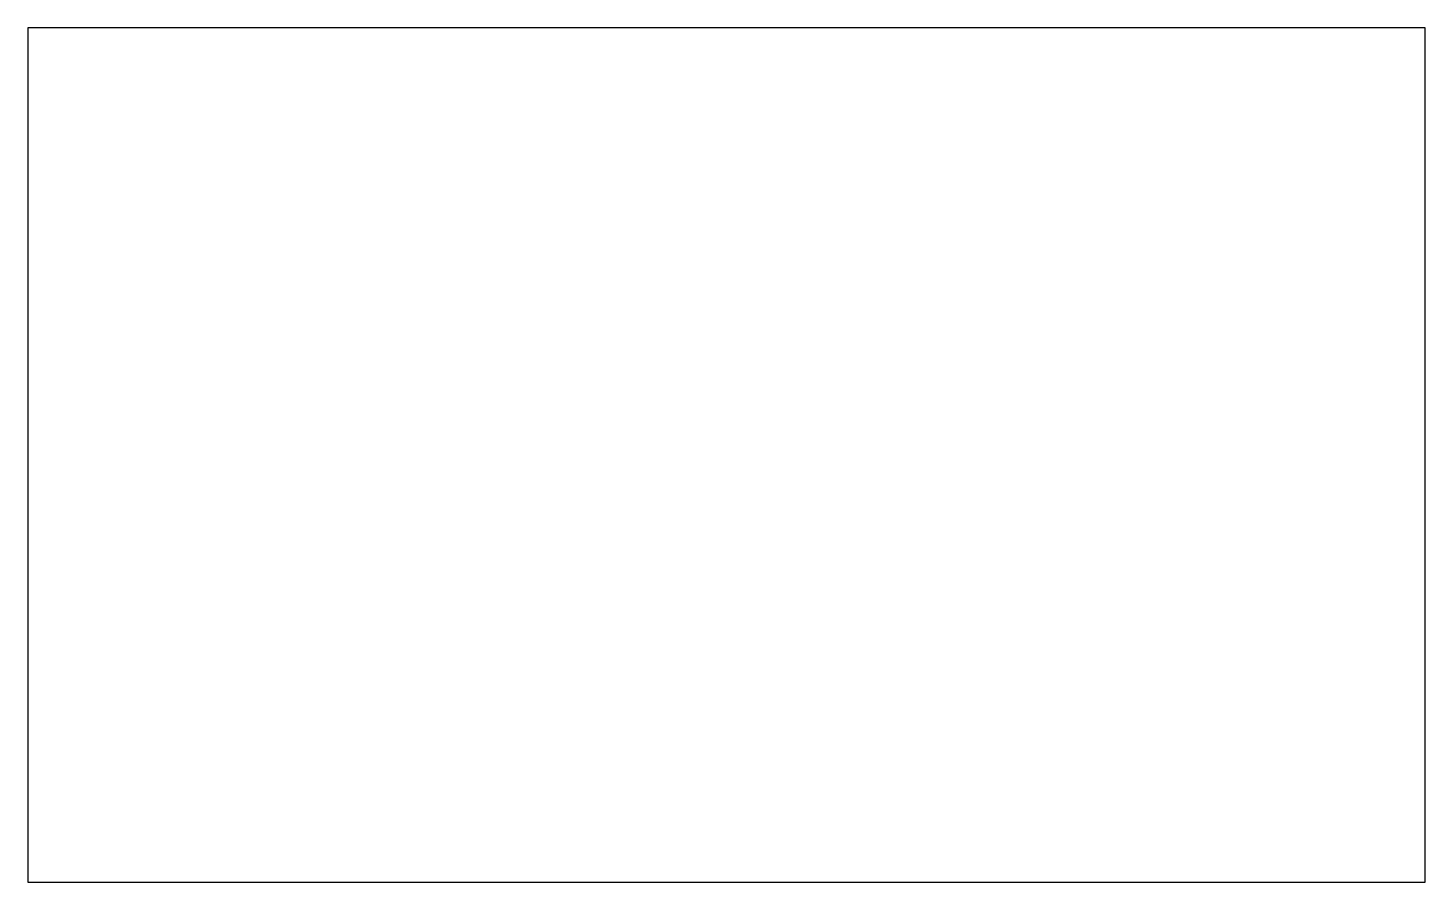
# Model space of a CAD drawing. Header units: metres. Extents: x -45 to 45, y -27.5 to 27.5.
import ezdxf

# ---------------------------------------------------------------- set-up
doc = ezdxf.new("R2010")
doc.units = ezdxf.units.M
doc.layers.add('BRACKET', color=7, linetype='Continuous')

msp = doc.modelspace()

# ---------------------------------------------------------------- linework, layer by layer
at = {"layer": 'BRACKET'}
msp.add_lwpolyline([(-45, -27.5), (45, -27.5), (45, 27.5), (-45, 27.5)], close=True, dxfattribs=at)

doc.saveas('drawing.dxf')
